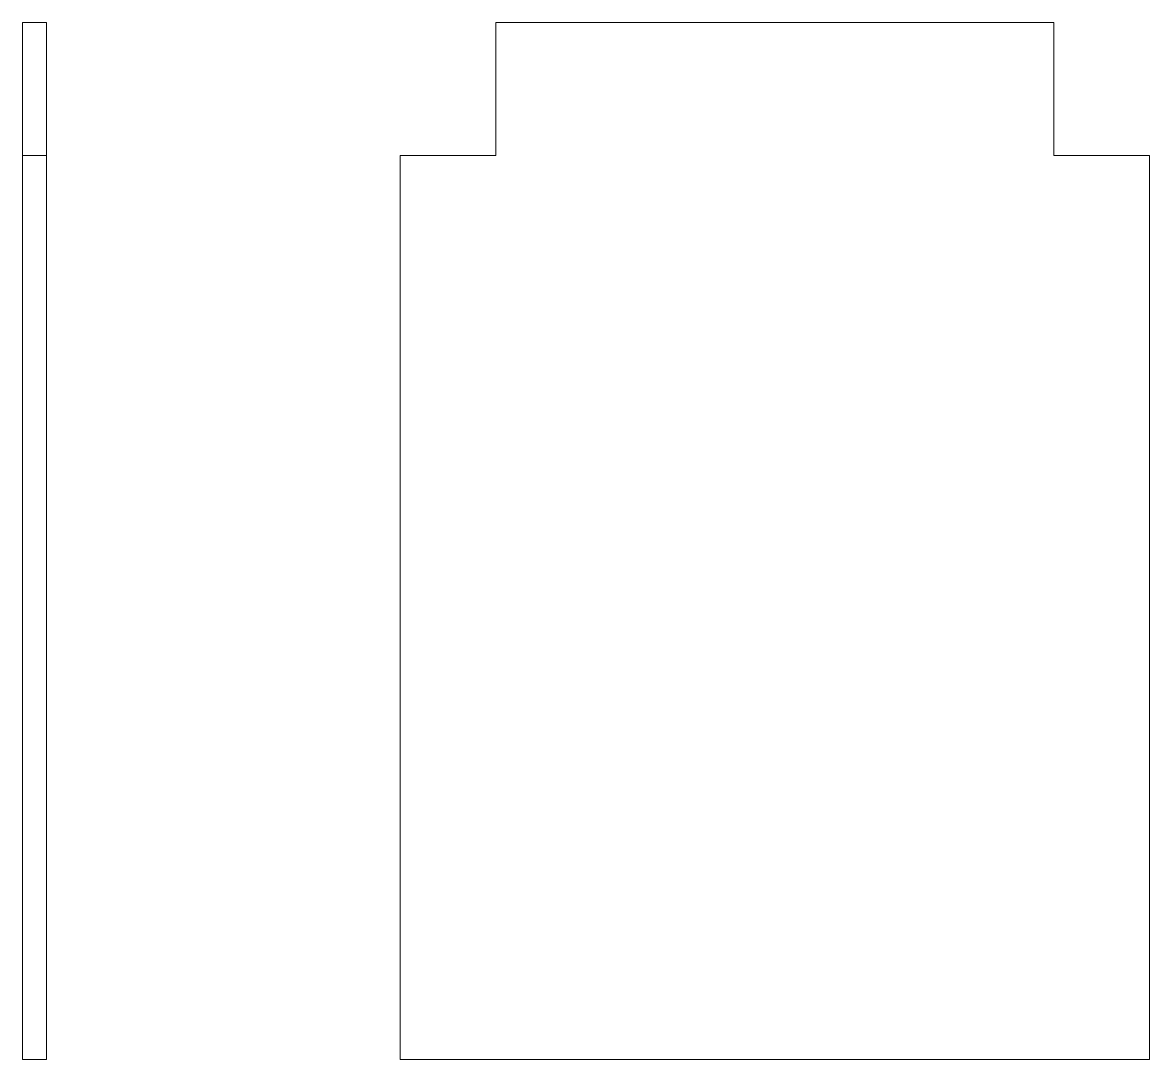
# Model space of a CAD drawing. Header units: millimetres. Extents: x 1946 to 3001, y 1889 to 2316.
# Drawn here: x 2910.2 to 2995, y 1970.1 to 2048.1 of the extents above; entities that cross this region are included whole.
import ezdxf

# ---------------------------------------------------------------- set-up
doc = ezdxf.new("R2010")
doc.units = ezdxf.units.MM
doc.layers.add('componenti', color=21, linetype='Continuous', lineweight=18)

msp = doc.modelspace()

# ---------------------------------------------------------------- linework, layer by layer
at = {"layer": 'componenti'}
for p, q in [((2910.186, 1970.097), (2910.186, 2048.097)), ((2911.986, 2038.097), (2910.186, 2038.097)), ((2938.603, 1970.097), (2995.003, 1970.097))]:
    msp.add_line(p, q, dxfattribs=at)
for points in [[(2910.186, 2048.097), (2911.986, 2048.097), (2911.986, 1970.097), (2910.186, 1970.097)], [(2945.803, 2048.097), (2945.803, 2038.097), (2938.603, 2038.097)], [(2945.803, 2048.097), (2987.803, 2048.097)], [(2987.803, 2048.097), (2987.803, 2038.097), (2995.003, 2038.097)], [(2938.603, 1970.097), (2938.603, 2038.097)], [(2995.003, 1970.097), (2995.003, 2038.097)]]:
    msp.add_lwpolyline(points, dxfattribs=at)

doc.saveas('drawing.dxf')
